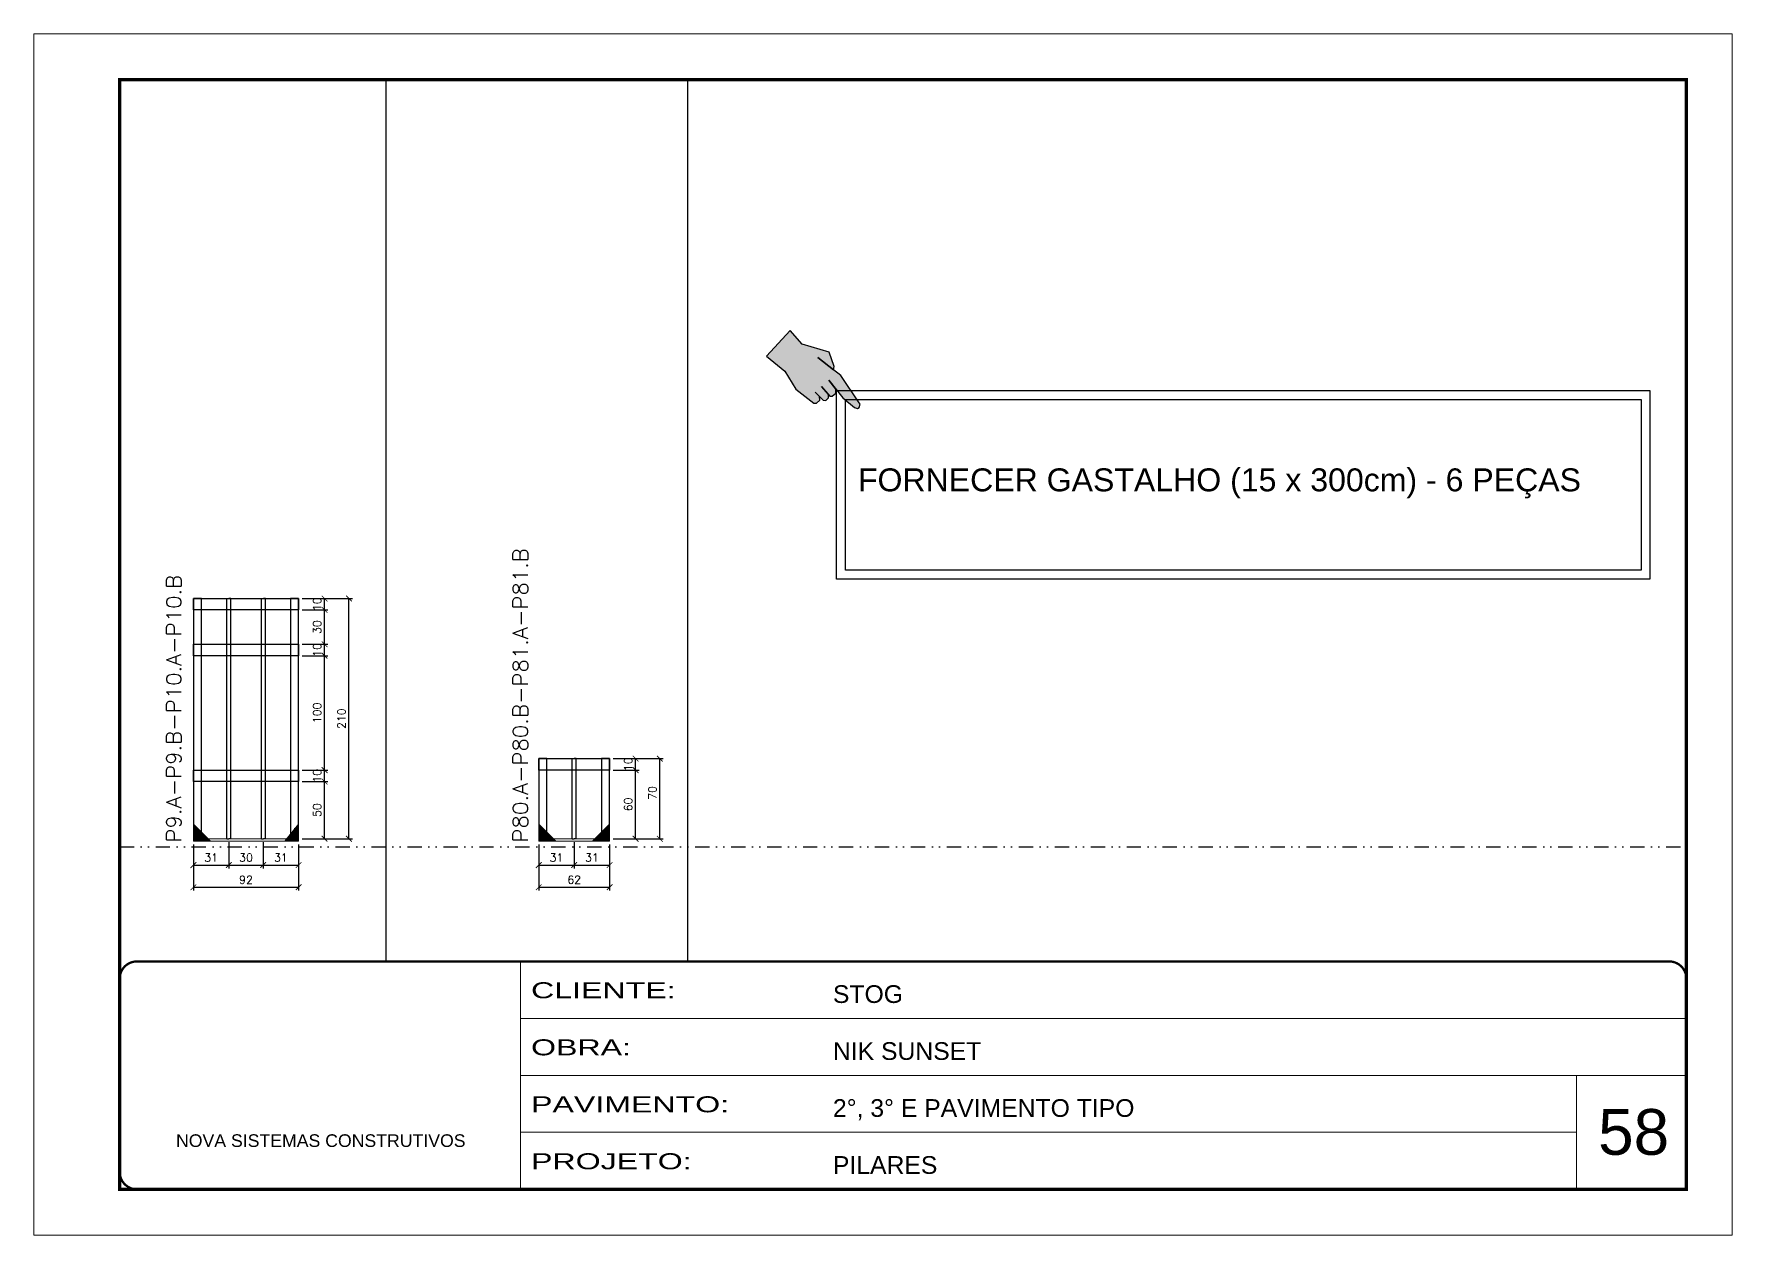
# Model space of a CAD drawing. Extents: x 808 to 7089, y -98 to 17032.
# Drawn here: x 2393 to 3878, y -98 to 952 of the extents above; entities that cross this region are included whole.
import ezdxf

# ---------------------------------------------------------------- set-up
doc = ezdxf.new("R2010")
doc.units = 0
for name, pattern in [('CONTINUO', [0]), ('DASHED', [0.75, 0.5, -0.25]), ('DIVIDE2', [0.625, 0.25, -0.125, 0, -0.125, 0, -0.125]), ('HIDDEN', [0.375, 0.25, -0.125])]:
    doc.linetypes.add(name, pattern=pattern)
for name, color, linetype, lineweight in [('CARIMBO', 255, 'Continuous', 9), ('Folhas', 255, 'Continuous', 9), ('Madeira', 126, 'Continuous', 18), ('Sarr 2.2x7', 40, 'Continuous', 9), ('SARRAFO DE PRESSAO', 251, 'DASHED', 9), ('Texto Seção', 7, 'Continuous', 15)]:
    doc.layers.add(name, color=color, linetype=linetype, lineweight=lineweight)
for name, color, linetype in [('COTA', 241, 'Continuous'), ('Nível', 160, 'Continuous'), ('REGUA-80', 111, 'Continuous'), ('SARR_2.2x10', 60, 'Continuous'), ('SARR_3.5x7', 81, 'Continuous'), ('SARR_7x7', 40, 'Continuous'), ('Texto Nível', 251, 'Continuous'), ('va165-sec', 5, 'DASHED')]:
    doc.layers.add(name, color=color, linetype=linetype)
doc.styles.add('ARIAL', font='arial.ttf')
doc.styles.add('REGUA-120', font='ROMANS.shx', dxfattribs={"height": 15})
doc.styles.add('ROMANS', font='romans.shx')
doc.styles.add('Tecnologia', font='')
doc.styles.get('Tecnologia').set_extended_font_data('Forgotten Futurist')
doc.dimstyles.new('Cota Paínel', dxfattribs={"dimtxt": 7, "dimasz": 5, "dimexe": 3, "dimexo": 3, "dimgap": 3, "dimtad": 1, "dimdec": 1, "dimzin": 12, "dimdsep": 46, "dimtxsty": 'ROMANS', "dimblk": 'ARCHTICK', "dimcen": 0, "dimclrd": 4, "dimclre": 4, "dimclrt": 1, "dimadec": 1, "dimazin": 3, "dimtfac": 1, "dimtdec": 1, "dimtmove": 0, "dimatfit": 3, "dimldrblk": 'OBLIQUE', "dimfxl": 1, "dimtolj": 1, "dimtzin": 12, "dimarcsym": 0})

# ---------------------------------------------------------------- blocks, each defined once
blk = doc.blocks.new('_ArchTick')
at = {"color": 0, "linetype": 'ByBlock', "const_width": 0.15}
blk.add_lwpolyline([(-0.5, -0.5), (0.5, 0.5)], dxfattribs=at)
blk = doc.blocks.new('*D216')
at = {"layer": 'COTA', "color": 4, "lineweight": -2, "transparency": 16777216}
for p, q in [((2532.6, 243.7), (2532.6, 222.9)), ((2563.6, 245.9), (2563.6, 222.9)), ((2532.6, 225.9), (2563.6, 225.9))]:
    blk.add_line(p, q, dxfattribs=at)
at = {"layer": 'Defpoints', "color": 0, "transparency": 16777216}
for p in [(2532.6, 246.7), (2563.6, 248.9), (2563.6, 225.9)]:
    blk.add_point(p, dxfattribs=at)
at = {"layer": 'COTA', "color": 4, "lineweight": -2, "transparency": 16777216, "xscale": 5, "yscale": 5, "zscale": 5, "rotation": 180}
blk.add_blockref('_ArchTick', (2532.6, 225.9), dxfattribs=at)
at = {"layer": 'COTA', "color": 4, "lineweight": -2, "transparency": 16777216, "xscale": 5, "yscale": 5, "zscale": 5}
blk.add_blockref('_ArchTick', (2563.6, 225.9), dxfattribs=at)
at = {"layer": 'COTA', "color": 1, "transparency": 16777216, "insert": (2548.1, 232.4), "char_height": 7, "attachment_point": 5, "style": 'ROMANS'}
blk.add_mtext('\\A1;31', dxfattribs=at)
blk = doc.blocks.new('_Oblique')
at = {"color": 0, "linetype": 'ByBlock', "lineweight": -2}
blk.add_line((-0.5, -0.5), (0.5, 0.5), dxfattribs=at)
blk = doc.blocks.new('*D217')
at = {"layer": 'COTA', "color": 4, "lineweight": -2, "transparency": 16777216}
for p, q in [((2563.6, 245.9), (2563.6, 222.9)), ((2593.6, 245.9), (2593.6, 222.9)), ((2563.6, 225.9), (2593.6, 225.9))]:
    blk.add_line(p, q, dxfattribs=at)
at = {"layer": 'Defpoints', "color": 0, "transparency": 16777216}
for p in [(2563.6, 248.9), (2593.6, 248.9), (2593.6, 225.9)]:
    blk.add_point(p, dxfattribs=at)
at = {"layer": 'COTA', "color": 4, "lineweight": -2, "transparency": 16777216, "xscale": 5, "yscale": 5, "zscale": 5, "rotation": 180}
blk.add_blockref('_ArchTick', (2563.6, 225.9), dxfattribs=at)
at = {"layer": 'COTA', "color": 4, "lineweight": -2, "transparency": 16777216, "xscale": 5, "yscale": 5, "zscale": 5}
blk.add_blockref('_ArchTick', (2593.6, 225.9), dxfattribs=at)
at = {"layer": 'COTA', "color": 1, "transparency": 16777216, "insert": (2578.6, 232.4), "char_height": 7, "attachment_point": 5, "style": 'ROMANS'}
blk.add_mtext('\\A1;30', dxfattribs=at)
blk = doc.blocks.new('*D218')
at = {"layer": 'COTA', "color": 4, "lineweight": -2, "transparency": 16777216}
for p, q in [((2593.6, 245.9), (2593.6, 222.9)), ((2624.6, 243.7), (2624.6, 222.9)), ((2593.6, 225.9), (2624.6, 225.9))]:
    blk.add_line(p, q, dxfattribs=at)
at = {"layer": 'Defpoints', "color": 0, "transparency": 16777216}
for p in [(2593.6, 248.9), (2624.6, 246.7), (2624.6, 225.9)]:
    blk.add_point(p, dxfattribs=at)
at = {"layer": 'COTA', "color": 4, "lineweight": -2, "transparency": 16777216, "xscale": 5, "yscale": 5, "zscale": 5, "rotation": 180}
blk.add_blockref('_ArchTick', (2593.6, 225.9), dxfattribs=at)
at = {"layer": 'COTA', "color": 4, "lineweight": -2, "transparency": 16777216, "xscale": 5, "yscale": 5, "zscale": 5}
blk.add_blockref('_ArchTick', (2624.6, 225.9), dxfattribs=at)
at = {"layer": 'COTA', "color": 1, "transparency": 16777216, "insert": (2609.1, 232.4), "char_height": 7, "attachment_point": 5, "style": 'ROMANS'}
blk.add_mtext('\\A1;31', dxfattribs=at)
blk = doc.blocks.new('*D219')
at = {"layer": 'COTA', "color": 4, "lineweight": -2, "transparency": 16777216}
for p, q in [((2532.6, 243.7), (2532.6, 203.5)), ((2624.6, 243.7), (2624.6, 203.5)), ((2532.6, 206.5), (2624.6, 206.5))]:
    blk.add_line(p, q, dxfattribs=at)
at = {"layer": 'Defpoints', "color": 0, "transparency": 16777216}
for p in [(2532.6, 246.7), (2624.6, 246.7), (2624.6, 206.5)]:
    blk.add_point(p, dxfattribs=at)
at = {"layer": 'COTA', "color": 4, "lineweight": -2, "transparency": 16777216, "xscale": 5, "yscale": 5, "zscale": 5, "rotation": 180}
blk.add_blockref('_ArchTick', (2532.6, 206.5), dxfattribs=at)
at = {"layer": 'COTA', "color": 4, "lineweight": -2, "transparency": 16777216, "xscale": 5, "yscale": 5, "zscale": 5}
blk.add_blockref('_ArchTick', (2624.6, 206.5), dxfattribs=at)
at = {"layer": 'COTA', "color": 1, "transparency": 16777216, "insert": (2578.6, 213), "char_height": 7, "attachment_point": 5, "style": 'ROMANS'}
blk.add_mtext('\\A1;92', dxfattribs=at)
blk = doc.blocks.new('*D220')
at = {"layer": 'COTA', "color": 4, "lineweight": -2, "transparency": 16777216}
for p, q in [((2627.6, 298.9), (2650.3, 298.9)), ((2647.3, 248.9), (2647.3, 298.9)), ((2627.6, 248.9), (2650.3, 248.9))]:
    blk.add_line(p, q, dxfattribs=at)
at = {"layer": 'Defpoints', "color": 0, "transparency": 16777216}
for p in [(2624.6, 298.9), (2647.3, 298.9), (2624.6, 248.9)]:
    blk.add_point(p, dxfattribs=at)
at = {"layer": 'COTA', "color": 4, "lineweight": -2, "transparency": 16777216, "xscale": 5, "yscale": 5, "zscale": 5}
for p, rotation in [((2647.3, 298.9), 90), ((2647.3, 248.9), 270)]:
    blk.add_blockref('_ArchTick', p, dxfattribs=dict(at, rotation=rotation))
at = {"layer": 'COTA', "color": 1, "transparency": 16777216, "insert": (2640.8, 273.9), "char_height": 7, "attachment_point": 5, "rotation": 90, "style": 'ROMANS'}
blk.add_mtext('\\A1;50', dxfattribs=at)
blk = doc.blocks.new('*D221')
at = {"layer": 'COTA', "color": 4, "lineweight": -2, "transparency": 16777216}
for p, q in [((2627.6, 308.9), (2650.3, 308.9)), ((2627.6, 298.9), (2650.3, 298.9)), ((2647.3, 298.9), (2647.3, 308.9))]:
    blk.add_line(p, q, dxfattribs=at)
at = {"layer": 'Defpoints', "color": 0, "transparency": 16777216}
for p in [(2624.6, 308.9), (2624.6, 298.9), (2647.3, 308.9)]:
    blk.add_point(p, dxfattribs=at)
at = {"layer": 'COTA', "color": 4, "lineweight": -2, "transparency": 16777216, "xscale": 5, "yscale": 5, "zscale": 5}
for p, rotation in [((2647.3, 308.9), 90), ((2647.3, 298.9), 270)]:
    blk.add_blockref('_ArchTick', p, dxfattribs=dict(at, rotation=rotation))
at = {"layer": 'COTA', "color": 1, "transparency": 16777216, "insert": (2640.8, 303.9), "char_height": 7, "attachment_point": 5, "rotation": 90, "style": 'ROMANS'}
blk.add_mtext('\\A1;10', dxfattribs=at)
blk = doc.blocks.new('*D222')
at = {"layer": 'COTA', "color": 4, "lineweight": -2, "transparency": 16777216}
for p, q in [((2627.6, 408.9), (2650.3, 408.9)), ((2647.3, 308.9), (2647.3, 408.9)), ((2627.6, 308.9), (2650.3, 308.9))]:
    blk.add_line(p, q, dxfattribs=at)
at = {"layer": 'Defpoints', "color": 0, "transparency": 16777216}
for p in [(2624.6, 408.9), (2647.3, 408.9), (2624.6, 308.9)]:
    blk.add_point(p, dxfattribs=at)
at = {"layer": 'COTA', "color": 4, "lineweight": -2, "transparency": 16777216, "xscale": 5, "yscale": 5, "zscale": 5}
for p, rotation in [((2647.3, 408.9), 90), ((2647.3, 308.9), 270)]:
    blk.add_blockref('_ArchTick', p, dxfattribs=dict(at, rotation=rotation))
at = {"layer": 'COTA', "color": 1, "transparency": 16777216, "insert": (2640.8, 358.9), "char_height": 7, "attachment_point": 5, "rotation": 90, "style": 'ROMANS'}
blk.add_mtext('\\A1;100', dxfattribs=at)
blk = doc.blocks.new('*D223')
at = {"layer": 'COTA', "color": 4, "lineweight": -2, "transparency": 16777216}
for p, q in [((2627.6, 418.9), (2650.3, 418.9)), ((2647.3, 408.9), (2647.3, 418.9)), ((2627.6, 408.9), (2650.3, 408.9))]:
    blk.add_line(p, q, dxfattribs=at)
at = {"layer": 'Defpoints', "color": 0, "transparency": 16777216}
for p in [(2624.6, 418.9), (2647.3, 418.9), (2624.6, 408.9)]:
    blk.add_point(p, dxfattribs=at)
at = {"layer": 'COTA', "color": 4, "lineweight": -2, "transparency": 16777216, "xscale": 5, "yscale": 5, "zscale": 5}
for p, rotation in [((2647.3, 418.9), 90), ((2647.3, 408.9), 270)]:
    blk.add_blockref('_ArchTick', p, dxfattribs=dict(at, rotation=rotation))
at = {"layer": 'COTA', "color": 1, "transparency": 16777216, "insert": (2640.8, 413.9), "char_height": 7, "attachment_point": 5, "rotation": 90, "style": 'ROMANS'}
blk.add_mtext('\\A1;10', dxfattribs=at)
blk = doc.blocks.new('*D224')
at = {"layer": 'COTA', "color": 4, "lineweight": -2, "transparency": 16777216}
for p, q in [((2627.6, 448.9), (2650.3, 448.9)), ((2647.3, 418.9), (2647.3, 448.9)), ((2627.6, 418.9), (2650.3, 418.9))]:
    blk.add_line(p, q, dxfattribs=at)
at = {"layer": 'Defpoints', "color": 0, "transparency": 16777216}
for p in [(2624.6, 448.9), (2647.3, 448.9), (2624.6, 418.9)]:
    blk.add_point(p, dxfattribs=at)
at = {"layer": 'COTA', "color": 4, "lineweight": -2, "transparency": 16777216, "xscale": 5, "yscale": 5, "zscale": 5}
for p, rotation in [((2647.3, 448.9), 90), ((2647.3, 418.9), 270)]:
    blk.add_blockref('_ArchTick', p, dxfattribs=dict(at, rotation=rotation))
at = {"layer": 'COTA', "color": 1, "transparency": 16777216, "insert": (2640.8, 433.9), "char_height": 7, "attachment_point": 5, "rotation": 90, "style": 'ROMANS'}
blk.add_mtext('\\A1;30', dxfattribs=at)
blk = doc.blocks.new('*D225')
at = {"layer": 'COTA', "color": 4, "lineweight": -2, "transparency": 16777216}
for p, q in [((2627.6, 458.9), (2650.3, 458.9)), ((2627.6, 448.9), (2650.3, 448.9)), ((2647.3, 448.9), (2647.3, 458.9))]:
    blk.add_line(p, q, dxfattribs=at)
at = {"layer": 'Defpoints', "color": 0, "transparency": 16777216}
for p in [(2624.6, 458.9), (2624.6, 448.9), (2647.3, 458.9)]:
    blk.add_point(p, dxfattribs=at)
at = {"layer": 'COTA', "color": 4, "lineweight": -2, "transparency": 16777216, "xscale": 5, "yscale": 5, "zscale": 5}
for p, rotation in [((2647.3, 458.9), 90), ((2647.3, 448.9), 270)]:
    blk.add_blockref('_ArchTick', p, dxfattribs=dict(at, rotation=rotation))
at = {"layer": 'COTA', "color": 1, "transparency": 16777216, "insert": (2640.8, 453.9), "char_height": 7, "attachment_point": 5, "rotation": 90, "style": 'ROMANS'}
blk.add_mtext('\\A1;10', dxfattribs=at)
blk = doc.blocks.new('*D226')
at = {"layer": 'COTA', "color": 4, "lineweight": -2, "transparency": 16777216}
for p, q in [((2627.6, 458.9), (2671.6, 458.9)), ((2668.6, 248.9), (2668.6, 458.9)), ((2627.6, 248.9), (2671.6, 248.9))]:
    blk.add_line(p, q, dxfattribs=at)
at = {"layer": 'Defpoints', "color": 0, "transparency": 16777216}
for p in [(2624.6, 458.9), (2668.6, 458.9), (2624.6, 248.9)]:
    blk.add_point(p, dxfattribs=at)
at = {"layer": 'COTA', "color": 4, "lineweight": -2, "transparency": 16777216, "xscale": 5, "yscale": 5, "zscale": 5}
for p, rotation in [((2668.6, 458.9), 90), ((2668.6, 248.9), 270)]:
    blk.add_blockref('_ArchTick', p, dxfattribs=dict(at, rotation=rotation))
at = {"layer": 'COTA', "color": 1, "transparency": 16777216, "insert": (2662.1, 353.9), "char_height": 7, "attachment_point": 5, "rotation": 90, "style": 'ROMANS'}
blk.add_mtext('\\A1;210', dxfattribs=at)
blk = doc.blocks.new('INDICADOR')
at = {"layer": 'va165-sec', "ltscale": 100}
blk.add_hatch(color=61, dxfattribs=at).paths.add_polyline_path([(-59.7, -24.5), (-37.5, -24.3), (-35.4, -22.8), (-34.7, -18.5), (-36.9, -15.9), (-32.1, -16.5), (-29.9, -15.1), (-29.3, -11.2), (-31.5, -8.9), (-29.5, -9.3), (-27.5, -7.7), (-26.6, -3.4), (-28.9, -0.4), (-18.5, -2.8), (-3.7, -3.1), (-0.7, -1.9), (0, 0), (-1.3, 2.8), (-2.9, 3.5), (-33.7, 13.2), (-42.6, 13.1), (-44, 16), (-56.7, 23.9), (-82.1, 13.8), (-99.5, 16.7), (-102.1, -17), (-79.1, -17.5)])
at = {"layer": 'REGUA-80', "color": 1}
blk.add_lwpolyline([(-102.1, -17), (-79.1, -17.5), (-59.7, -24.5), (-37.5, -24.3), (-35.4, -22.8), (-34.7, -18.5), (-36.9, -15.9), (-43.1, -15.1), (-32.1, -16.5), (-29.9, -15.1), (-29.3, -11.2), (-31.5, -8.9), (-41.5, -7), (-29.5, -9.3), (-27.5, -7.7), (-26.6, -3.4), (-28.9, -0.4), (-39.8, 2.2), (-18.5, -2.8), (-3.7, -3.1), (-0.7, -1.9), (0, 0), (-1.3, 2.8), (-2.9, 3.5), (-33.7, 13.2), (-42.6, 13.1), (-61.9, 12.9), (-42.6, 13.1), (-44, 16), (-56.7, 23.9), (-82.1, 13.8), (-99.5, 16.7), (-102.1, -17)], dxfattribs=at)
blk = doc.blocks.new('DEDADA')
at = {"linetype": 'Continuous', "ltscale": 100, "xscale": 0.5000000000004939, "yscale": 0.5000000000004939, "zscale": 0.5000000000004939, "rotation": 321.5463332659798}
blk.add_blockref('INDICADOR', (63.07, 17.03), dxfattribs=at)
blk = doc.blocks.new('*D69')
at = {"layer": 'COTA', "color": 4, "lineweight": -2, "transparency": 16777216}
for p, q in [((2834.6, 243.7), (2834.6, 222.9)), ((2865.6, 245.9), (2865.6, 222.9)), ((2834.6, 225.9), (2865.6, 225.9))]:
    blk.add_line(p, q, dxfattribs=at)
at = {"layer": 'Defpoints', "color": 0, "transparency": 16777216}
for p in [(2834.6, 246.7), (2865.6, 248.9), (2865.6, 225.9)]:
    blk.add_point(p, dxfattribs=at)
at = {"layer": 'COTA', "color": 4, "lineweight": -2, "transparency": 16777216, "xscale": 5, "yscale": 5, "zscale": 5, "rotation": 180}
blk.add_blockref('_ArchTick', (2834.6, 225.9), dxfattribs=at)
at = {"layer": 'COTA', "color": 4, "lineweight": -2, "transparency": 16777216, "xscale": 5, "yscale": 5, "zscale": 5}
blk.add_blockref('_ArchTick', (2865.6, 225.9), dxfattribs=at)
at = {"layer": 'COTA', "color": 1, "transparency": 16777216, "insert": (2850.1, 232.4), "char_height": 7, "attachment_point": 5, "style": 'ROMANS'}
blk.add_mtext('\\A1;31', dxfattribs=at)
blk = doc.blocks.new('*D70')
at = {"layer": 'COTA', "color": 4, "lineweight": -2, "transparency": 16777216}
for p, q in [((2865.6, 245.9), (2865.6, 222.9)), ((2896.6, 243.7), (2896.6, 222.9)), ((2865.6, 225.9), (2896.6, 225.9))]:
    blk.add_line(p, q, dxfattribs=at)
at = {"layer": 'Defpoints', "color": 0, "transparency": 16777216}
for p in [(2865.6, 248.9), (2896.6, 246.7), (2896.6, 225.9)]:
    blk.add_point(p, dxfattribs=at)
at = {"layer": 'COTA', "color": 4, "lineweight": -2, "transparency": 16777216, "xscale": 5, "yscale": 5, "zscale": 5, "rotation": 180}
blk.add_blockref('_ArchTick', (2865.6, 225.9), dxfattribs=at)
at = {"layer": 'COTA', "color": 4, "lineweight": -2, "transparency": 16777216, "xscale": 5, "yscale": 5, "zscale": 5}
blk.add_blockref('_ArchTick', (2896.6, 225.9), dxfattribs=at)
at = {"layer": 'COTA', "color": 1, "transparency": 16777216, "insert": (2881.1, 232.4), "char_height": 7, "attachment_point": 5, "style": 'ROMANS'}
blk.add_mtext('\\A1;31', dxfattribs=at)
blk = doc.blocks.new('*D71')
at = {"layer": 'COTA', "color": 4, "lineweight": -2, "transparency": 16777216}
for p, q in [((2834.6, 243.7), (2834.6, 203.5)), ((2896.6, 243.7), (2896.6, 203.5)), ((2834.6, 206.5), (2896.6, 206.5))]:
    blk.add_line(p, q, dxfattribs=at)
at = {"layer": 'Defpoints', "color": 0, "transparency": 16777216}
for p in [(2834.6, 246.7), (2896.6, 246.7), (2896.6, 206.5)]:
    blk.add_point(p, dxfattribs=at)
at = {"layer": 'COTA', "color": 4, "lineweight": -2, "transparency": 16777216, "xscale": 5, "yscale": 5, "zscale": 5, "rotation": 180}
blk.add_blockref('_ArchTick', (2834.6, 206.5), dxfattribs=at)
at = {"layer": 'COTA', "color": 4, "lineweight": -2, "transparency": 16777216, "xscale": 5, "yscale": 5, "zscale": 5}
blk.add_blockref('_ArchTick', (2896.6, 206.5), dxfattribs=at)
at = {"layer": 'COTA', "color": 1, "transparency": 16777216, "insert": (2865.6, 213), "char_height": 7, "attachment_point": 5, "style": 'ROMANS'}
blk.add_mtext('\\A1;62', dxfattribs=at)
blk = doc.blocks.new('*D72')
at = {"layer": 'COTA', "color": 4, "lineweight": -2, "transparency": 16777216}
for p, q in [((2899.6, 308.9), (2922.3, 308.9)), ((2919.3, 248.9), (2919.3, 308.9)), ((2899.6, 248.9), (2922.3, 248.9))]:
    blk.add_line(p, q, dxfattribs=at)
at = {"layer": 'Defpoints', "color": 0, "transparency": 16777216}
for p in [(2896.6, 308.9), (2919.3, 308.9), (2896.6, 248.9)]:
    blk.add_point(p, dxfattribs=at)
at = {"layer": 'COTA', "color": 4, "lineweight": -2, "transparency": 16777216, "xscale": 5, "yscale": 5, "zscale": 5}
for p, rotation in [((2919.3, 308.9), 90), ((2919.3, 248.9), 270)]:
    blk.add_blockref('_ArchTick', p, dxfattribs=dict(at, rotation=rotation))
at = {"layer": 'COTA', "color": 1, "transparency": 16777216, "insert": (2912.8, 278.9), "char_height": 7, "attachment_point": 5, "rotation": 90, "style": 'ROMANS'}
blk.add_mtext('\\A1;60', dxfattribs=at)
blk = doc.blocks.new('*D73')
at = {"layer": 'COTA', "color": 4, "lineweight": -2, "transparency": 16777216}
for p, q in [((2899.6, 318.9), (2943.5, 318.9)), ((2940.5, 248.8), (2940.5, 318.9)), ((2899.6, 248.8), (2943.5, 248.8))]:
    blk.add_line(p, q, dxfattribs=at)
at = {"layer": 'Defpoints', "color": 0, "transparency": 16777216}
for p in [(2896.6, 318.9), (2940.5, 318.9), (2896.6, 248.8)]:
    blk.add_point(p, dxfattribs=at)
at = {"layer": 'COTA', "color": 4, "lineweight": -2, "transparency": 16777216, "xscale": 5, "yscale": 5, "zscale": 5}
for p, rotation in [((2940.5, 318.9), 90), ((2940.5, 248.8), 270)]:
    blk.add_blockref('_ArchTick', p, dxfattribs=dict(at, rotation=rotation))
at = {"layer": 'COTA', "color": 1, "transparency": 16777216, "insert": (2934, 288.9), "char_height": 7, "attachment_point": 5, "rotation": 90, "style": 'ROMANS'}
blk.add_mtext('\\A1;70', dxfattribs=at)
blk = doc.blocks.new('*D74')
at = {"layer": 'COTA', "color": 4, "lineweight": -2, "transparency": 16777216}
for p, q in [((2899.6, 318.9), (2922.3, 318.9)), ((2919.3, 308.9), (2919.3, 318.9)), ((2899.6, 308.9), (2922.3, 308.9))]:
    blk.add_line(p, q, dxfattribs=at)
at = {"layer": 'Defpoints', "color": 0, "transparency": 16777216}
for p in [(2896.6, 318.9), (2919.3, 318.9), (2896.6, 308.9)]:
    blk.add_point(p, dxfattribs=at)
at = {"layer": 'COTA', "color": 4, "lineweight": -2, "transparency": 16777216, "xscale": 5, "yscale": 5, "zscale": 5}
for p, rotation in [((2919.3, 318.9), 90), ((2919.3, 308.9), 270)]:
    blk.add_blockref('_ArchTick', p, dxfattribs=dict(at, rotation=rotation))
at = {"layer": 'COTA', "color": 1, "transparency": 16777216, "insert": (2912.8, 313.9), "char_height": 7, "attachment_point": 5, "rotation": 90, "style": 'ROMANS'}
blk.add_mtext('\\A1;10', dxfattribs=at)
blk = doc.blocks.new('9999999999')
at = {"color": 30, "linetype": 'CONTINUO'}
for p, q in [((98564.6, 34230.2), (98564.6, 34429.4)), ((98564.6, 34379.6), (99584, 34379.6)), ((98564.6, 34329.8), (99488, 34329.8)), ((99584, 34329.8), (99488, 34329.8)), ((99488, 34329.8), (99488, 34230.2)), ((98564.6, 34280), (99488, 34280))]:
    blk.add_line(p, q, dxfattribs=at)
at = {"color": 30, "linetype": 'CONTINUO', "const_width": 2}
blk.add_lwpolyline([(99584, 34230.2), (99584, 34414.4, 0.414214), (99569, 34429.4), (98229, 34429.4, 0.414214), (98214, 34414.4), (98214, 34245.2, 0.414214), (98229, 34230.2), (99584, 34230.2)], format="xyb", dxfattribs=at)
at = {"layer": 'Folhas'}
blk.add_lwpolyline([(98139, 34190.2), (99624, 34190.2), (99624, 35240.2), (98139, 35240.2)], close=True, dxfattribs=at)
at = {"layer": 'Folhas', "color": 30, "const_width": 3}
blk.add_lwpolyline([(98214, 34230.2), (99584, 34230.2), (99584, 35200.2), (98214, 35200.2)], close=True, dxfattribs=at)
at = {"color": 7, "linetype": 'Continuous', "ltscale": 5, "style": 'ARIAL'}
for s, height, p in [('STOG', 15.48, (98837.7, 34393.1)), ('NIK SUNSET', 15.48, (98837.7, 34343.3)), ('2°, 3° E PAVIMENTO TIPO', 15.483, (98837.7, 34293.5)), ('NOVA SISTEMAS CONSTRUTIVOS', 11.059, (98263.2, 34267.2)), ('PILARES', 15.48, (98837.7, 34243.7))]:
    blk.add_text(s, height=height, dxfattribs=at).set_placement(p)
at = {"layer": 'Folhas', "color": 7, "style": 'Tecnologia', "width": 1.5}
for s, p in [('CLIENTE:', (98573.7, 34397.2)), ('OBRA:', (98573.7, 34347.3)), ('PAVIMENTO:', (98573.7, 34297.5)), ('PROJETO:', (98573.7, 34247.7))]:
    blk.add_text(s, height=14, dxfattribs=at).set_placement(p)

msp = doc.modelspace()

# ---------------------------------------------------------------- hatches: boundary and pattern name
at = {"layer": 'Madeira'}
h = msp.add_hatch(color=252, dxfattribs=at)
h.dxf.hatch_style = 2
h.paths.add_polyline_path([(2532.64, 261.71), (2532.64, 246.71), (2547.64, 246.71)])
h = msp.add_hatch(color=252, dxfattribs=at)
h.dxf.hatch_style = 2
h.paths.add_polyline_path([(2624.64, 261.71), (2624.64, 246.71), (2612.64, 246.71)])
h = msp.add_hatch(color=252, dxfattribs=at)
h.dxf.hatch_style = 2
h.paths.add_polyline_path([(2834.62, 261.68), (2834.62, 246.68), (2849.62, 246.68)])
h = msp.add_hatch(color=252, dxfattribs=at)
h.dxf.hatch_style = 2
h.paths.add_polyline_path([(2896.62, 261.68), (2896.62, 246.68), (2881.62, 246.68)])

# ---------------------------------------------------------------- linework, layer by layer
at = {"color": 1}
for points in [[(3095.06, 640.73), (3806.42, 640.73), (3806.42, 475.78), (3095.06, 475.78)], [(3102.88, 632.91), (3798.6, 632.91), (3798.6, 483.6), (3102.88, 483.6)]]:
    msp.add_lwpolyline(points, close=True, dxfattribs=at)
at = {"layer": 'Madeira', "color": 250, "linetype": 'HIDDEN'}
for p, q in [((2536.14, 258.21), (2536.14, 248.91)), ((2621.14, 258.21), (2621.14, 248.91)), ((2838.12, 258.18), (2838.12, 248.88)), ((2893.12, 258.18), (2893.12, 248.88)), ((2542.47, 248.91), (2532.64, 248.91)), ((2542.47, 248.91), (2532.64, 248.91)), ((2614.81, 248.91), (2624.64, 248.91)), ((2614.81, 248.91), (2624.64, 248.91)), ((2844.45, 248.88), (2834.62, 248.88)), ((2844.45, 248.88), (2834.62, 248.88)), ((2886.79, 248.88), (2896.62, 248.88)), ((2886.79, 248.88), (2896.62, 248.88))]:
    msp.add_line(p, q, dxfattribs=at)
at = {"layer": 'Madeira', "color": 1, "linetype": 'HIDDEN'}
for p, q in [((2536.14, 258.21), (2536.14, 248.91)), ((2539.64, 254.71), (2539.64, 248.91)), ((2621.14, 258.21), (2621.14, 248.91)), ((2838.12, 258.18), (2838.12, 248.88)), ((2841.62, 254.68), (2841.62, 248.88)), ((2893.12, 258.18), (2893.12, 248.88)), ((2548.44, 248.91), (2532.64, 248.91)), ((2596.84, 248.91), (2624.64, 248.91)), ((2850.42, 248.88), (2834.62, 248.88)), ((2872.82, 248.88), (2896.62, 248.88))]:
    msp.add_line(p, q, dxfattribs=at)
at = {"layer": 'Madeira', "color": 250}
for p, q in [((2532.64, 248.91), (2532.64, 246.71)), ((2532.64, 248.91), (2532.64, 246.71)), ((2532.64, 248.91), (2532.64, 246.71)), ((2834.62, 248.88), (2834.62, 246.68)), ((2834.62, 248.88), (2834.62, 246.68)), ((2834.62, 248.88), (2834.62, 246.68))]:
    msp.add_line(p, q, dxfattribs=at)
at = {"layer": 'Madeira', "color": 0}
for points in [[(2532.64, 261.71), (2532.64, 246.71), (2547.64, 246.71), (2532.64, 261.71)], [(2624.64, 261.71), (2624.64, 246.71), (2612.64, 246.71), (2624.64, 261.71)], [(2834.62, 261.68), (2834.62, 246.68), (2849.62, 246.68), (2834.62, 261.68)], [(2896.62, 261.68), (2896.62, 246.68), (2881.62, 246.68), (2896.62, 261.68)]]:
    msp.add_lwpolyline(points, dxfattribs=at)
at = {"layer": 'Nível', "color": 4, "linetype": 'DIVIDE2', "ltscale": 50}
msp.add_line((2468.17, 241.71), (3838.17, 241.71), dxfattribs=at)
at = {"layer": 'Sarr 2.2x7'}
for p, q in [((2532.64, 248.91), (2532.64, 246.71)), ((2624.64, 246.71), (2624.64, 248.91))]:
    msp.add_line(p, q, dxfattribs=at)
for points in [[(2624.64, 248.91), (2532.64, 248.91), (2532.64, 246.71), (2624.64, 246.71)], [(2896.62, 248.88), (2834.62, 248.88), (2834.62, 246.68), (2896.62, 246.68)], [(2896.62, 248.88), (2834.62, 248.88), (2834.62, 246.68), (2896.62, 246.68)]]:
    msp.add_lwpolyline(points, close=True, dxfattribs=at)
at = {"layer": 'SARR_2.2x10'}
for points in [[(2532.64, 458.95), (2624.64, 458.95), (2624.64, 448.95), (2532.64, 448.95)], [(2532.64, 418.91), (2624.64, 418.91), (2624.64, 408.91), (2532.64, 408.91)], [(2834.62, 318.91), (2896.62, 318.91), (2896.62, 308.91), (2834.62, 308.91)], [(2834.62, 318.91), (2896.62, 318.91), (2896.62, 308.91), (2834.62, 308.91)], [(2532.64, 308.91), (2624.64, 308.91), (2624.64, 298.91), (2532.64, 298.91)]]:
    msp.add_lwpolyline(points, close=True, dxfattribs=at)
at = {"layer": 'SARR_3.5x7'}
for p, q in [((2561.89, 248.91), (2561.89, 458.95)), ((2561.89, 458.95), (2563.64, 458.95)), ((2565.39, 458.95), (2563.64, 458.95)), ((2565.39, 248.91), (2565.39, 458.95)), ((2592.02, 248.91), (2592.02, 458.95)), ((2592.02, 458.95), (2593.77, 458.95)), ((2595.52, 458.95), (2593.77, 458.95)), ((2595.52, 248.91), (2595.52, 458.95)), ((2863.87, 248.88), (2863.87, 318.91)), ((2863.87, 318.91), (2865.62, 318.91)), ((2863.87, 248.88), (2863.87, 318.91)), ((2863.87, 318.91), (2865.62, 318.91)), ((2867.37, 318.91), (2865.62, 318.91)), ((2867.37, 318.91), (2865.62, 318.91)), ((2867.37, 248.88), (2867.37, 318.91)), ((2867.37, 248.88), (2867.37, 318.91)), ((2561.89, 248.91), (2563.64, 248.91)), ((2565.39, 248.91), (2563.64, 248.91)), ((2592.02, 248.91), (2593.77, 248.91)), ((2595.52, 248.91), (2593.77, 248.91)), ((2863.87, 248.88), (2865.62, 248.88)), ((2863.87, 248.88), (2865.62, 248.88)), ((2867.37, 248.88), (2865.62, 248.88)), ((2867.37, 248.88), (2865.62, 248.88))]:
    msp.add_line(p, q, dxfattribs=at)
at = {"layer": 'SARR_7x7'}
for points in [[(2532.64, 248.91), (2539.64, 248.91), (2539.64, 458.95), (2532.64, 458.95)], [(2617.64, 248.91), (2624.64, 248.91), (2624.64, 458.95), (2617.64, 458.95)], [(2834.62, 248.88), (2841.62, 248.88), (2841.62, 318.91), (2834.62, 318.91)], [(2834.62, 248.88), (2841.62, 248.88), (2841.62, 318.91), (2834.62, 318.91)], [(2889.62, 248.88), (2896.62, 248.88), (2896.62, 318.91), (2889.62, 318.91)], [(2889.62, 248.88), (2896.62, 248.88), (2896.62, 318.91), (2889.62, 318.91)]]:
    msp.add_lwpolyline(points, close=True, dxfattribs=at)
at = {"layer": 'Texto Nível'}
for p, q in [((2701.09, 141.67), (2701.09, 912.43)), ((2965.1, 141.67), (2965.1, 912.43))]:
    msp.add_line(p, q, dxfattribs=at)

# ---------------------------------------------------------------- block references
at = {"lineweight": 5, "xscale": 1.791027142672635, "yscale": 1.791027142672635, "zscale": 0.5970090475575454}
msp.add_blockref('DEDADA', (3001.97, 595.46), dxfattribs=at)
at = {"layer": 'SARRAFO DE PRESSAO', "color": 6, "linetype": 'ByBlock'}
msp.add_blockref('9999999999', (-95745.81, -34287.78), dxfattribs=at)

# ---------------------------------------------------------------- texts
at = {"layer": 'CARIMBO', "color": 1, "style": 'ARIAL'}
msp.add_text('FORNECER GASTALHO (15 x 300cm) - 6 PEÇAS', height=20.0648, dxfattribs=at).set_placement((3113.75, 552.59))
at = {"layer": 'CARIMBO', "style": 'ARIAL'}
msp.add_text('58', height=40, dxfattribs=at).set_placement((3761.03, -27.43))
at = {"layer": 'Texto Seção', "style": 'REGUA-120', "width": 1.05}
for s, p in [('P80.A-P80.B-P81.A-P81.B', (2825.09, 245.62)), ('P9.A-P9.B-P10.A-P10.B', (2521.94, 245.62))]:
    msp.add_text(s, height=13, rotation=90, dxfattribs=at).set_placement(p)

# ---------------------------------------------------------------- dimensions: what is measured, and where the dimension line sits
at = {"layer": 'COTA'}
for base, p1, p2, picture, middle in [((2647.34, 458.95), (2624.64, 448.95), (2624.64, 458.95), '*D225', (2647.34, 453.95)), ((2647.34, 418.91), (2624.64, 408.91), (2624.64, 418.91), '*D223', (2647.34, 413.91)), ((2919.32, 318.91), (2896.62, 308.91), (2896.62, 318.91), '*D74', (2919.32, 313.91)), ((2940.54, 318.88), (2896.62, 248.84), (2896.62, 318.88), '*D73', (2940.54, 288.86)), ((2647.34, 308.91), (2624.64, 298.91), (2624.64, 308.91), '*D221', (2647.34, 303.91))]:
    dim = msp.add_linear_dim(base=base, p1=p1, p2=p2, angle=90, dimstyle='Cota Paínel', dxfattribs=at)
    dim.commit()
    dim.dimension.update_dxf_attribs({"geometry": picture, "text_midpoint": middle, "dimtype": 160})
for base, p1, p2, picture, middle in [((2668.56, 458.95), (2624.64, 248.91), (2624.64, 458.95), '*D226', (2662.06, 353.93)), ((2647.34, 448.95), (2624.64, 418.91), (2624.64, 448.95), '*D224', (2640.84, 433.93)), ((2647.34, 408.91), (2624.64, 308.91), (2624.64, 408.91), '*D222', (2640.84, 358.91)), ((2647.34, 298.91), (2624.64, 248.91), (2624.64, 298.91), '*D220', (2640.84, 273.91)), ((2919.32, 308.91), (2896.62, 248.88), (2896.62, 308.91), '*D72', (2912.82, 278.89))]:
    dim = msp.add_linear_dim(base=base, p1=p1, p2=p2, angle=90, dimstyle='Cota Paínel', dxfattribs=at)
    dim.commit()
    dim.dimension.update_dxf_attribs({"geometry": picture, "text_midpoint": middle})
for base, p1, p2, picture, middle in [((2563.64, 225.89), (2532.64, 246.71), (2563.64, 248.91), '*D216', (2548.14, 232.39)), ((2624.64, 206.53), (2532.64, 246.71), (2624.64, 246.71), '*D219', (2578.64, 213.03)), ((2593.64, 225.89), (2563.64, 248.91), (2593.64, 248.91), '*D217', (2578.64, 232.39)), ((2624.64, 225.89), (2593.64, 248.91), (2624.64, 246.71), '*D218', (2609.14, 232.39)), ((2865.62, 225.85), (2834.62, 246.68), (2865.62, 248.88), '*D69', (2850.12, 232.35)), ((2896.62, 206.5), (2834.62, 246.68), (2896.62, 246.68), '*D71', (2865.62, 213)), ((2896.62, 225.85), (2865.62, 248.88), (2896.62, 246.68), '*D70', (2881.12, 232.35))]:
    dim = msp.add_linear_dim(base=base, p1=p1, p2=p2, dimstyle='Cota Paínel', dxfattribs=at)
    dim.commit()
    dim.dimension.update_dxf_attribs({"geometry": picture, "text_midpoint": middle})

doc.saveas('drawing.dxf')
